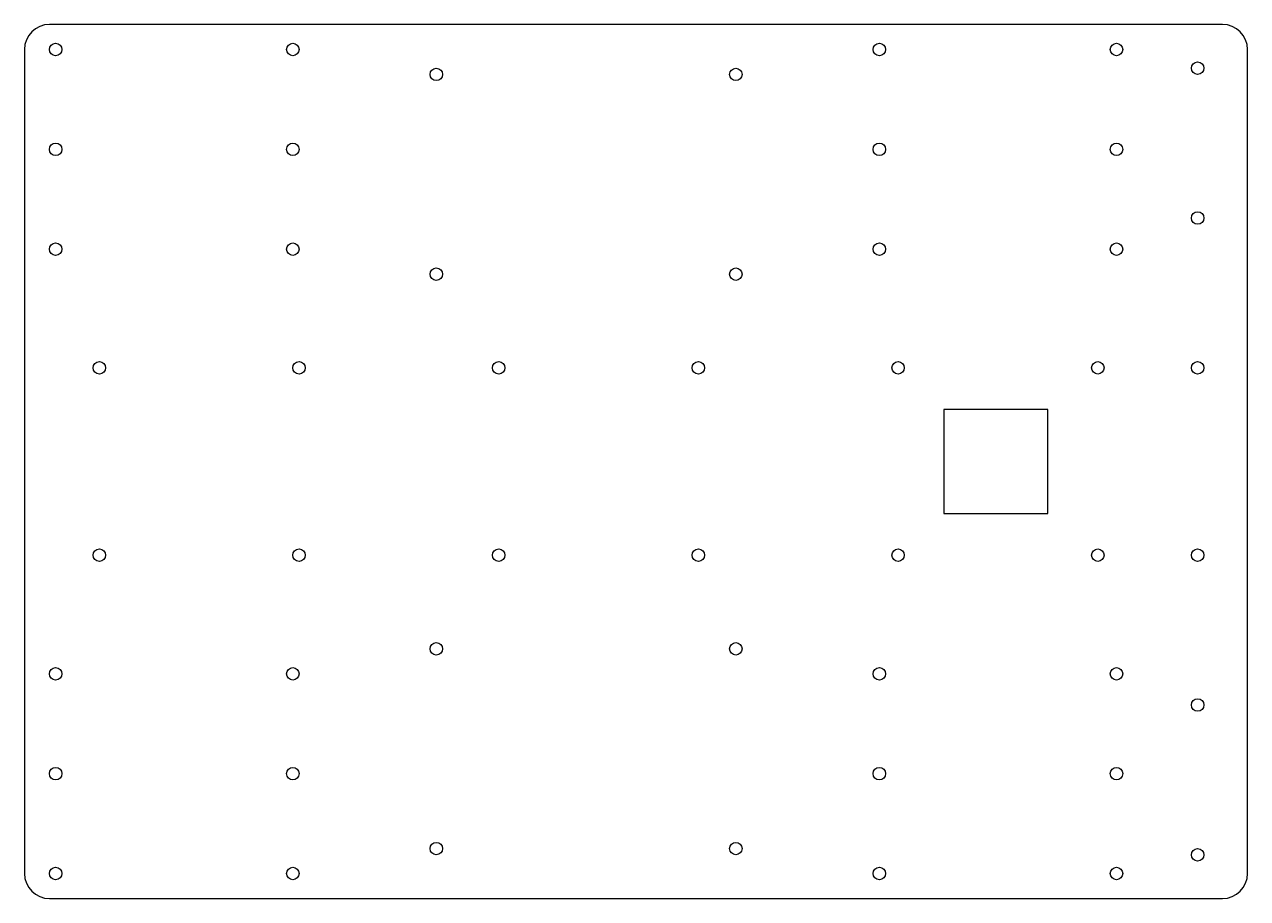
# Model space of a CAD drawing. Header units: millimetres. Extents: x -135 to 159, y -105 to 105.
import ezdxf

# ---------------------------------------------------------------- set-up
doc = ezdxf.new("R2010")
doc.units = ezdxf.units.MM

msp = doc.modelspace()

# ---------------------------------------------------------------- linework, layer by layer
at = {"color": 7, "linetype": 'Continuous', "lineweight": 25}
for p, q in [((153, 105), (-129, 105)), ((-135, 99), (-135, -99)), ((159, -99), (159, 99)), ((86, 12.5), (86, -12.5)), ((111, 12.5), (86, 12.5)), ((111, -12.5), (111, 12.5)), ((86, -12.5), (111, -12.5)), ((-129, -105), (153, -105))]:
    msp.add_line(p, q, dxfattribs=at)
for centre in [(-127.5, 99), (-70.5, 99), (70.5, 99), (127.5, 99), (-36, 93), (36, 93), (147, 94.5), (-127.5, 75), (-70.5, 75), (70.5, 75), (127.5, 75), (147, 58.5), (-127.5, 51), (-70.5, 51), (70.5, 51), (127.5, 51), (-36, 45), (36, 45), (-117, 22.5), (-69, 22.5), (-21, 22.5), (27, 22.5), (75, 22.5), (123, 22.5), (147, 22.5), (-117, -22.5), (-69, -22.5), (-21, -22.5), (27, -22.5), (75, -22.5), (123, -22.5), (147, -22.5), (-36, -45), (36, -45), (-127.5, -51), (-70.5, -51), (70.5, -51), (127.5, -51), (147, -58.5), (-127.5, -75), (-70.5, -75), (70.5, -75), (127.5, -75), (-36, -93), (36, -93), (147, -94.5), (-127.5, -99), (-70.5, -99), (70.5, -99), (127.5, -99)]:
    msp.add_circle(centre, 1.5, dxfattribs=at)
for centre, start, end in [((-129, 99), 90, 180), ((153, 99), 0, 90), ((-129, -99), 180, 270), ((153, -99), 270, 360)]:
    msp.add_arc(centre, 6, start, end, dxfattribs=at)

doc.saveas('drawing.dxf')
